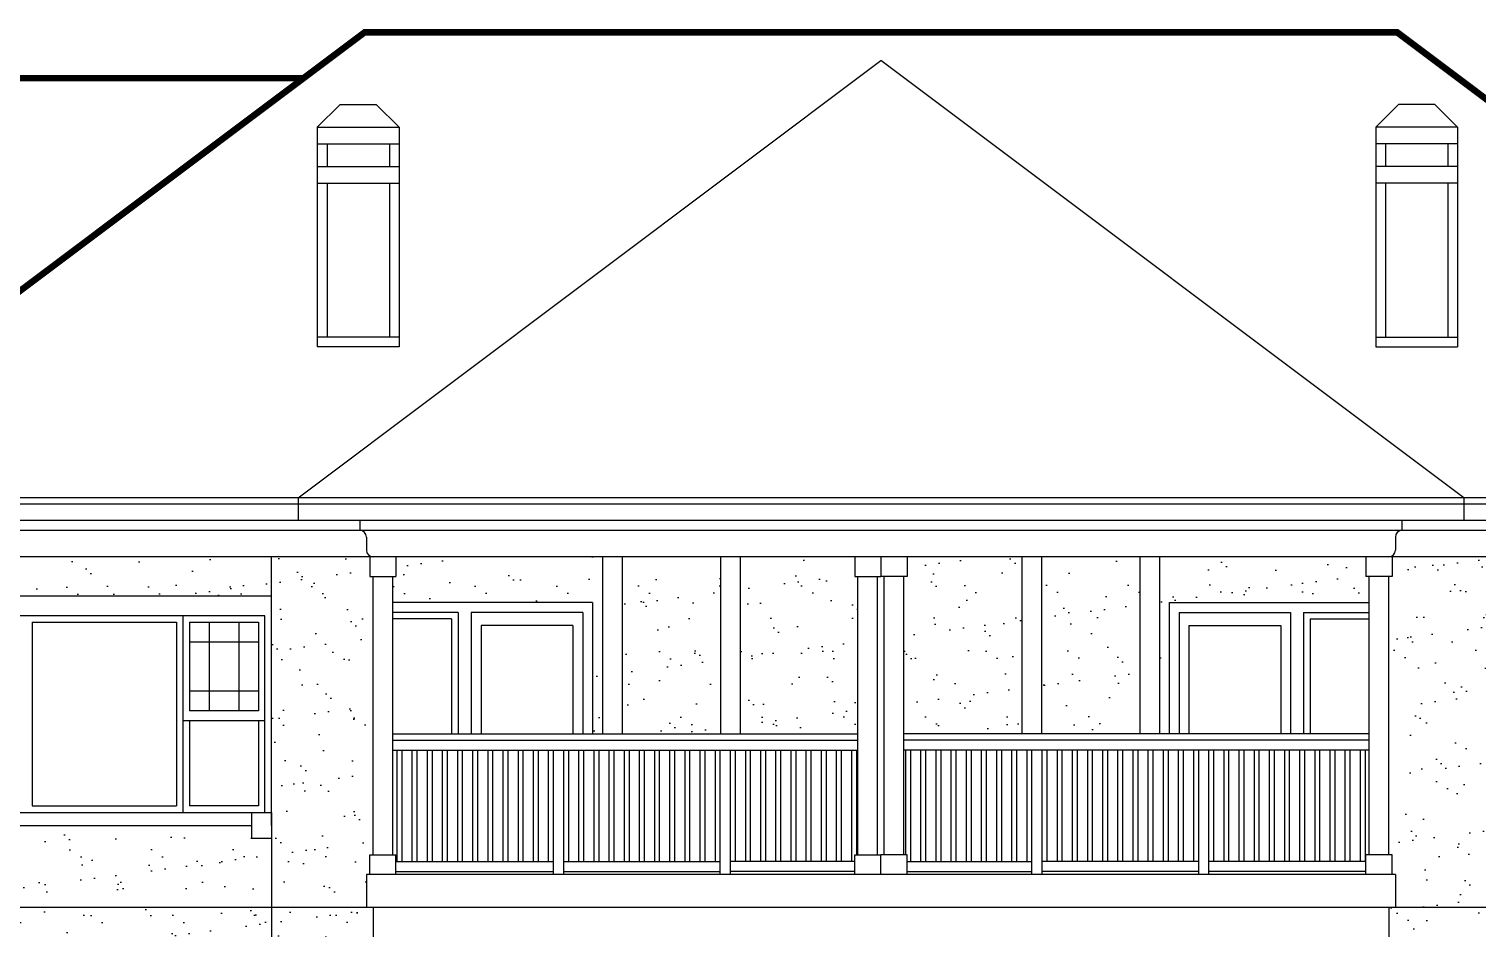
# Model space of a CAD drawing. Header units: inches. Extents: x 495 to 2623, y 393 to 2134.
# Drawn here: x 1364.3 to 1806.2, y 1782.7 to 2057 of the extents above; entities that cross this region are included whole.
import ezdxf

# ---------------------------------------------------------------- set-up
doc = ezdxf.new("R2010")
doc.units = ezdxf.units.IN
doc.header["$LTSCALE"] = 0.5
doc.header["$MEASUREMENT"] = 0
for name, color, linetype in [('A-DOOR', 3, 'Continuous'), ('A-ELEV', 2, 'Continuous'), ('A-ELEV-OTLN', 5, 'Continuous'), ('A-ELEV-PATT', 8, 'Continuous'), ('A-GLAZ-FULL', 3, 'Continuous')]:
    doc.layers.add(name, color=color, linetype=linetype)

msp = doc.modelspace()

# ---------------------------------------------------------------- hatches: boundary and pattern name
at = {"layer": 'A-ELEV-PATT'}
h = msp.add_hatch(dxfattribs=at)
h.set_pattern_fill('AR-SAND', color=256, scale=8, style=0)
h.paths.add_polyline_path([(1438.30977, 1809.96956), (1432.30977, 1809.96956), (1432.30977, 1813.96956), (1342.30977, 1813.96956), (1342.30977, 1809.96956), (1336.30977, 1809.96956), (1336.30977, 1788.96956), (1438.30977, 1788.96956)])
h.paths.add_polyline_path([(1336.30977, 1809.96956), (1336.30977, 1817.96956), (1336.30977, 1883.96956), (1336.30977, 1895.96956), (1300.30977, 1895.96956), (1300.30977, 1788.96956), (1336.30977, 1788.96956)])
h.paths.add_polyline_path([(1438.30977, 1895.96956), (1336.30977, 1895.96956), (1336.30977, 1883.96956), (1438.30977, 1883.96956)])
h.paths.add_polyline_path([(1469.30977, 1889.96956), (1468.30977, 1889.96956), (1468.30977, 1895.96956), (1438.30977, 1895.96956), (1438.30977, 1883.96956), (1438.30977, 1813.96956), (1438.30977, 1809.96956), (1438.30977, 1788.96956), (1467.30977, 1788.96956), (1467.30977, 1798.96956), (1468.30977, 1798.96956), (1468.30977, 1804.96956), (1469.30977, 1804.96956)])
h = msp.add_hatch(dxfattribs=at)
h.set_pattern_fill('AR-SAND', color=256, scale=8, style=0)
h.paths.add_polyline_path([(1539.30977, 1895.96956), (1476.30977, 1895.96956), (1476.30977, 1889.96956), (1475.30977, 1889.96956), (1475.30977, 1881.96956), (1536.30977, 1881.96956), (1536.30977, 1841.96956), (1539.30977, 1841.96956)])
h = msp.add_hatch(dxfattribs=at)
h.set_pattern_fill('AR-SAND', color=256, scale=8, style=0)
h.paths.add_polyline_path([(1575.30977, 1895.96956), (1545.30977, 1895.96956), (1545.30977, 1841.96956), (1575.30977, 1841.96956)])
h.paths.add_polyline_path([(1617.30977, 1889.96956), (1616.30977, 1889.96956), (1616.30977, 1895.96956), (1581.30977, 1895.96956), (1581.30977, 1841.96956), (1617.30977, 1841.96956)])
h = msp.add_hatch(dxfattribs=at)
h.set_pattern_fill('AR-SAND', color=256, scale=8, style=0)
h.paths.add_polyline_path([(1667.30977, 1895.96956), (1632.30977, 1895.96956), (1632.30977, 1889.96956), (1631.30977, 1889.96956), (1631.30977, 1841.96956), (1667.30977, 1841.96956)])
h.paths.add_polyline_path([(1703.30977, 1895.96956), (1673.30977, 1895.96956), (1673.30977, 1841.96956), (1703.30977, 1841.96956)])
h = msp.add_hatch(dxfattribs=at)
h.set_pattern_fill('AR-SAND', color=256, scale=8, style=0)
h.paths.add_polyline_path([(1773.30977, 1889.96956), (1772.30977, 1889.96956), (1772.30977, 1895.96956), (1709.30977, 1895.96956), (1709.30977, 1841.96956), (1712.30977, 1841.96956), (1712.30977, 1881.96956), (1773.30977, 1881.96956)])
h = msp.add_hatch(dxfattribs=at)
h.set_pattern_fill('AR-SAND', color=256, scale=8, style=0)
h.paths.add_polyline_path([(1810.30977, 1883.96956), (1810.30977, 1895.96956), (1780.30977, 1895.96956), (1780.30977, 1889.96956), (1779.30977, 1889.96956), (1779.30977, 1804.96956), (1780.30977, 1804.96956), (1780.30977, 1798.96956), (1781.30977, 1798.96956), (1781.30977, 1788.96956), (1810.30977, 1788.96956), (1810.30977, 1809.96956), (1810.30977, 1817.96956)])
h.paths.add_polyline_path([(1912.30977, 1809.96956), (1906.30977, 1809.96956), (1906.30977, 1813.96956), (1816.30977, 1813.96956), (1816.30977, 1809.96956), (1810.30977, 1809.96956), (1810.30977, 1788.96956), (1912.30977, 1788.96956)])
h.paths.add_polyline_path([(1912.30977, 1895.96956), (1810.30977, 1895.96956), (1810.30977, 1883.96956), (1912.30977, 1883.96956)])
h.paths.add_polyline_path([(1948.30977, 1895.96956), (1912.30977, 1895.96956), (1912.30977, 1883.96956), (1912.30977, 1813.96956), (1912.30977, 1809.96956), (1912.30977, 1788.96956), (1948.30977, 1788.96956)])
h = msp.add_hatch(dxfattribs=at)
h.set_pattern_fill('AR-SAND', color=256, scale=8, style=0)
h.paths.add_polyline_path([(1336.30977, 1758.96956), (1336.30977, 1788.96956), (1300.30977, 1788.96956), (1300.30977, 1687.96956), (1314.30977, 1687.96956, -1), (1314.30977, 1683.96956), (1314.30977, 1672.96956), (1336.30977, 1672.96956), (1336.30977, 1688.96956)])
h.paths.add_polyline_path([(1438.30977, 1688.96956), (1336.30977, 1688.96956), (1336.30977, 1672.96956), (1438.30977, 1672.96956)])
h.paths.add_polyline_path([(1467.30977, 1718.96956, -1), (1467.30977, 1720.96956), (1468.30977, 1720.96956), (1468.30977, 1726.96956), (1469.30977, 1726.96956), (1469.30977, 1770.96956), (1468.30977, 1770.96956), (1468.30977, 1776.96956), (1469.30977, 1776.96956), (1469.30977, 1788.96956), (1438.30977, 1788.96956), (1438.30977, 1758.96956), (1438.30977, 1688.96956), (1438.30977, 1672.96956), (1467.30977, 1672.96956)])
h.paths.add_polyline_path([(1438.30977, 1788.96956), (1336.30977, 1788.96956), (1336.30977, 1758.96956), (1438.30977, 1758.96956)])
h = msp.add_hatch(dxfattribs=at)
h.set_pattern_fill('AR-SAND', color=256, scale=8, style=0)
h.paths.add_polyline_path([(1810.30977, 1758.96956), (1810.30977, 1788.96956), (1779.30977, 1788.96956), (1779.30977, 1776.96956), (1780.30977, 1776.96956), (1780.30977, 1770.96956), (1779.30977, 1770.96956), (1779.30977, 1726.96956), (1780.30977, 1726.96956), (1780.30977, 1720.96956), (1781.30977, 1720.96956, -1), (1781.30977, 1718.96956), (1781.30977, 1672.96956), (1810.30977, 1672.96956), (1810.30977, 1688.96956)])
h.paths.add_polyline_path([(1912.30977, 1688.96956), (1810.30977, 1688.96956), (1810.30977, 1672.96956), (1912.30977, 1672.96956)])
h.paths.add_polyline_path([(1948.30977, 1788.96956), (1912.30977, 1788.96956), (1912.30977, 1758.96956), (1912.30977, 1688.96956), (1912.30977, 1672.96956), (1934.30977, 1672.96956), (1934.30977, 1683.96956, -1), (1934.30977, 1687.96956), (1948.30977, 1687.96956)])
h.paths.add_polyline_path([(1912.30977, 1788.96956), (1810.30977, 1788.96956), (1810.30977, 1758.96956), (1912.30977, 1758.96956)])

# ---------------------------------------------------------------- linework, layer by layer
at = {"layer": 'A-DOOR'}
for p, q in [((1536.30977, 1881.96956), (1475.30977, 1881.96956)), ((1495.30977, 1878.96956), (1475.30977, 1878.96956)), ((1495.30977, 1878.96956), (1495.30977, 1841.96956)), ((1499.30977, 1878.96956), (1499.30977, 1841.96956)), ((1533.30977, 1878.96956), (1499.30977, 1878.96956)), ((1533.30977, 1878.96956), (1533.30977, 1841.96956)), ((1536.30977, 1881.96956), (1536.30977, 1841.96956)), ((1712.30977, 1881.96956), (1773.30977, 1881.96956)), ((1712.30977, 1881.96956), (1712.30977, 1841.96956)), ((1715.30977, 1878.96956), (1749.30977, 1878.96956)), ((1715.30977, 1878.96956), (1715.30977, 1841.96956)), ((1749.30977, 1878.96956), (1749.30977, 1841.96956)), ((1753.30977, 1878.96956), (1753.30977, 1841.96956)), ((1753.30977, 1878.96956), (1773.30977, 1878.96956)), ((1493.30977, 1876.96956), (1475.30977, 1876.96956)), ((1493.30977, 1876.96956), (1493.30977, 1841.96956)), ((1502.30977, 1874.96956), (1502.30977, 1841.96956)), ((1530.30977, 1874.96956), (1502.30977, 1874.96956)), ((1530.30977, 1874.96956), (1530.30977, 1841.96956)), ((1718.30977, 1874.96956), (1746.30977, 1874.96956)), ((1718.30977, 1874.96956), (1718.30977, 1841.96956)), ((1746.30977, 1874.96956), (1746.30977, 1841.96956)), ((1755.30977, 1876.96956), (1773.30977, 1876.96956)), ((1755.30977, 1876.96956), (1755.30977, 1841.96956))]:
    msp.add_line(p, q, dxfattribs=at)
at = {"layer": 'A-ELEV'}
for p, q in [((1446.45936, 1913.96956), (1624.30977, 2047.35736)), ((1802.16018, 1913.96956), (1624.30977, 2047.35736)), ((1452.30977, 2026.96956), (1459.30977, 2033.96956)), ((1459.30977, 2033.96956), (1470.30977, 2033.96956)), ((1477.30977, 2026.96956), (1470.30977, 2033.96956)), ((1775.30977, 2026.96956), (1782.30977, 2033.96956)), ((1793.30977, 2033.96956), (1782.30977, 2033.96956)), ((1800.30977, 2026.96956), (1793.30977, 2033.96956)), ((1452.30977, 2026.96956), (1452.30977, 1959.96956)), ((1452.30977, 2026.96956), (1477.30977, 2026.96956)), ((1477.30977, 2026.96956), (1477.30977, 1959.96956)), ((1800.30977, 2026.96956), (1775.30977, 2026.96956)), ((1775.30977, 2026.96956), (1775.30977, 1959.96956)), ((1800.30977, 2026.96956), (1800.30977, 1959.96956)), ((1452.30977, 2021.96956), (1477.30977, 2021.96956)), ((1455.30977, 2021.96956), (1455.30977, 2014.96956)), ((1474.30977, 2021.96956), (1474.30977, 2014.96956)), ((1800.30977, 2021.96956), (1775.30977, 2021.96956)), ((1778.30977, 2021.96956), (1778.30977, 2014.96956)), ((1797.30977, 2021.96956), (1797.30977, 2014.96956)), ((1452.30977, 2014.96956), (1477.30977, 2014.96956)), ((1800.30977, 2014.96956), (1775.30977, 2014.96956)), ((1452.30977, 2009.96956), (1477.30977, 2009.96956)), ((1455.30977, 2009.96956), (1455.30977, 1962.96956)), ((1474.30977, 2009.96956), (1474.30977, 1962.96956)), ((1800.30977, 2009.96956), (1775.30977, 2009.96956)), ((1778.30977, 2009.96956), (1778.30977, 1962.96956)), ((1797.30977, 2009.96956), (1797.30977, 1962.96956)), ((1477.30977, 1962.96956), (1452.30977, 1962.96956)), ((1775.30977, 1962.96956), (1800.30977, 1962.96956)), ((1477.30977, 1959.96956), (1452.30977, 1959.96956)), ((1775.30977, 1959.96956), (1800.30977, 1959.96956)), ((2104.64311, 1913.96956), (1092.97644, 1913.96956)), ((1446.45936, 1913.96956), (1446.45936, 1906.96956)), ((1802.16018, 1913.96956), (1802.16018, 1906.96956)), ((2104.64311, 1911.96956), (1092.97644, 1911.96956)), ((1952.30977, 1906.96956), (1193.30977, 1906.96956)), ((1465.30977, 1906.96956), (1465.30977, 1903.96956)), ((1783.30977, 1906.96956), (1783.30977, 1903.96956)), ((2123.30977, 1903.96956), (1072.30977, 1903.96956)), ((1467.30977, 1901.96956), (1467.30977, 1897.96956)), ((1781.30977, 1901.96956), (1781.30977, 1897.96956)), ((2127.30977, 1895.96956), (1068.30977, 1895.96956)), ((1438.30977, 1883.96956), (1438.30977, 1895.96956)), ((1468.30977, 1895.96956), (1468.30977, 1889.96956)), ((1476.30977, 1895.96956), (1476.30977, 1889.96956)), ((1539.30977, 1895.96956), (1539.30977, 1841.96956)), ((1545.30977, 1895.96956), (1545.30977, 1841.96956)), ((1575.30977, 1895.96956), (1575.30977, 1841.96956)), ((1581.30977, 1895.96956), (1581.30977, 1841.96956)), ((1616.30977, 1895.96956), (1616.30977, 1889.96956)), ((1624.30977, 1895.96956), (1624.30977, 1889.96956)), ((1624.30977, 1895.96956), (1624.30977, 1889.96956)), ((1632.30977, 1895.96956), (1632.30977, 1889.96956)), ((1667.30977, 1895.96956), (1667.30977, 1841.96956)), ((1673.30977, 1895.96956), (1673.30977, 1841.96956)), ((1703.30977, 1895.96956), (1703.30977, 1841.96956)), ((1709.30977, 1895.96956), (1709.30977, 1841.96956)), ((1772.30977, 1895.96956), (1772.30977, 1889.96956)), ((1780.30977, 1895.96956), (1780.30977, 1889.96956)), ((1468.30977, 1889.96956), (1476.30977, 1889.96956)), ((1469.30977, 1804.96956), (1469.30977, 1889.96956)), ((1475.30977, 1804.96956), (1475.30977, 1889.96956)), ((1616.30977, 1889.96956), (1624.30977, 1889.96956)), ((1617.30977, 1804.96956), (1617.30977, 1889.96956)), ((1623.30977, 1804.96956), (1623.30977, 1889.96956)), ((1632.30977, 1889.96956), (1624.30977, 1889.96956)), ((1625.30977, 1804.96956), (1625.30977, 1889.96956)), ((1631.30977, 1804.96956), (1631.30977, 1889.96956)), ((1780.30977, 1889.96956), (1772.30977, 1889.96956)), ((1773.30977, 1804.96956), (1773.30977, 1889.96956)), ((1779.30977, 1804.96956), (1779.30977, 1889.96956)), ((1475.30977, 1841.96956), (1617.30977, 1841.96956)), ((1475.30977, 1839.96956), (1617.30977, 1839.96956)), ((1773.30977, 1841.96956), (1631.30977, 1841.96956)), ((1773.30977, 1839.96956), (1631.30977, 1839.96956)), ((1475.30977, 1836.96956), (1617.30977, 1836.96956)), ((1476.55977, 1836.96956), (1476.55977, 1802.96956)), ((1478.05977, 1836.96956), (1478.05977, 1802.96956)), ((1481.18477, 1836.96956), (1481.18477, 1802.96956)), ((1482.68477, 1836.96956), (1482.68477, 1802.96956)), ((1485.80977, 1836.96956), (1485.80977, 1802.96956)), ((1487.30977, 1836.96956), (1487.30977, 1802.96956)), ((1490.43477, 1836.96956), (1490.43477, 1802.96956)), ((1491.93477, 1836.96956), (1491.93477, 1802.96956)), ((1495.05977, 1836.96956), (1495.05977, 1802.96956)), ((1496.55977, 1836.96956), (1496.55977, 1802.96956)), ((1499.68477, 1836.96956), (1499.68477, 1802.96956)), ((1501.18477, 1836.96956), (1501.18477, 1802.96956)), ((1504.30977, 1836.96956), (1504.30977, 1802.96956)), ((1505.80977, 1836.96956), (1505.80977, 1802.96956)), ((1508.93477, 1836.96956), (1508.93477, 1802.96956)), ((1510.43477, 1836.96956), (1510.43477, 1802.96956)), ((1513.55977, 1836.96956), (1513.55977, 1802.96956)), ((1515.05977, 1836.96956), (1515.05977, 1802.96956)), ((1518.18477, 1836.96956), (1518.18477, 1802.96956)), ((1519.68477, 1836.96956), (1519.68477, 1802.96956)), ((1522.80977, 1836.96956), (1522.80977, 1802.96956)), ((1524.30977, 1836.96956), (1524.30977, 1798.96956)), ((1527.43477, 1836.96956), (1527.43477, 1798.96956)), ((1528.93477, 1836.96956), (1528.93477, 1802.96956)), ((1532.05977, 1836.96956), (1532.05977, 1802.96956)), ((1533.55977, 1836.96956), (1533.55977, 1802.96956)), ((1536.68477, 1836.96956), (1536.68477, 1802.96956)), ((1538.18477, 1836.96956), (1538.18477, 1802.96956)), ((1541.30977, 1836.96956), (1541.30977, 1802.96956)), ((1542.80977, 1836.96956), (1542.80977, 1802.96956)), ((1545.93477, 1836.96956), (1545.93477, 1802.96956)), ((1547.43477, 1836.96956), (1547.43477, 1802.96956)), ((1550.55977, 1836.96956), (1550.55977, 1802.96956)), ((1552.05977, 1836.96956), (1552.05977, 1802.96956)), ((1555.18477, 1836.96956), (1555.18477, 1802.96956)), ((1556.68477, 1836.96956), (1556.68477, 1802.96956)), ((1559.80977, 1836.96956), (1559.80977, 1802.96956)), ((1561.30977, 1836.96956), (1561.30977, 1802.96956)), ((1564.43477, 1836.96956), (1564.43477, 1802.96956)), ((1565.93477, 1836.96956), (1565.93477, 1802.96956)), ((1569.05977, 1836.96956), (1569.05977, 1802.96956)), ((1570.55977, 1836.96956), (1570.55977, 1802.96956)), ((1573.68477, 1836.96956), (1573.68477, 1802.96956)), ((1575.18477, 1836.96956), (1575.18477, 1798.96956)), ((1578.30977, 1836.96956), (1578.30977, 1798.96956)), ((1579.80977, 1836.96956), (1579.80977, 1802.96956)), ((1582.93477, 1836.96956), (1582.93477, 1802.96956)), ((1584.43477, 1836.96956), (1584.43477, 1802.96956)), ((1587.55977, 1836.96956), (1587.55977, 1802.96956)), ((1589.05977, 1836.96956), (1589.05977, 1802.96956)), ((1592.18477, 1836.96956), (1592.18477, 1802.96956)), ((1593.68477, 1836.96956), (1593.68477, 1802.96956)), ((1596.80977, 1836.96956), (1596.80977, 1802.96956)), ((1598.30977, 1836.96956), (1598.30977, 1802.96956)), ((1601.43477, 1836.96956), (1601.43477, 1802.96956)), ((1602.93477, 1836.96956), (1602.93477, 1802.96956)), ((1606.05977, 1836.96956), (1606.05977, 1802.96956)), ((1607.55977, 1836.96956), (1607.55977, 1802.96956)), ((1610.68477, 1836.96956), (1610.68477, 1802.96956)), ((1612.18477, 1836.96956), (1612.18477, 1802.96956)), ((1615.30977, 1836.96956), (1615.30977, 1802.96956)), ((1616.80977, 1836.96956), (1616.80977, 1804.96956)), ((1773.30977, 1836.96956), (1631.30977, 1836.96956)), ((1631.80977, 1836.96956), (1631.80977, 1804.96956)), ((1633.30977, 1836.96956), (1633.30977, 1802.96956)), ((1636.43477, 1836.96956), (1636.43477, 1802.96956)), ((1637.93477, 1836.96956), (1637.93477, 1802.96956)), ((1641.05977, 1836.96956), (1641.05977, 1802.96956)), ((1642.55977, 1836.96956), (1642.55977, 1802.96956)), ((1645.68477, 1836.96956), (1645.68477, 1802.96956)), ((1647.18477, 1836.96956), (1647.18477, 1802.96956)), ((1650.30977, 1836.96956), (1650.30977, 1802.96956)), ((1651.80977, 1836.96956), (1651.80977, 1802.96956)), ((1654.93477, 1836.96956), (1654.93477, 1802.96956)), ((1656.43477, 1836.96956), (1656.43477, 1802.96956)), ((1659.55977, 1836.96956), (1659.55977, 1802.96956)), ((1661.05977, 1836.96956), (1661.05977, 1802.96956)), ((1664.18477, 1836.96956), (1664.18477, 1802.96956)), ((1665.68477, 1836.96956), (1665.68477, 1802.96956)), ((1668.80977, 1836.96956), (1668.80977, 1802.96956)), ((1670.30977, 1836.96956), (1670.30977, 1798.96956)), ((1673.43477, 1836.96956), (1673.43477, 1798.96956)), ((1674.93477, 1836.96956), (1674.93477, 1802.96956)), ((1678.05977, 1836.96956), (1678.05977, 1802.96956)), ((1679.55977, 1836.96956), (1679.55977, 1802.96956)), ((1682.68477, 1836.96956), (1682.68477, 1802.96956)), ((1684.18477, 1836.96956), (1684.18477, 1802.96956)), ((1687.30977, 1836.96956), (1687.30977, 1802.96956)), ((1688.80977, 1836.96956), (1688.80977, 1802.96956)), ((1691.93477, 1836.96956), (1691.93477, 1802.96956)), ((1693.43477, 1836.96956), (1693.43477, 1802.96956)), ((1696.55977, 1836.96956), (1696.55977, 1802.96956)), ((1698.05977, 1836.96956), (1698.05977, 1802.96956)), ((1701.18477, 1836.96956), (1701.18477, 1802.96956)), ((1702.68477, 1836.96956), (1702.68477, 1802.96956)), ((1705.80977, 1836.96956), (1705.80977, 1802.96956)), ((1707.30977, 1836.96956), (1707.30977, 1802.96956)), ((1710.43477, 1836.96956), (1710.43477, 1802.96956)), ((1711.93477, 1836.96956), (1711.93477, 1802.96956)), ((1715.05977, 1836.96956), (1715.05977, 1802.96956)), ((1716.55977, 1836.96956), (1716.55977, 1802.96956)), ((1719.68477, 1836.96956), (1719.68477, 1802.96956)), ((1721.18477, 1836.96956), (1721.18477, 1798.96956)), ((1724.30977, 1836.96956), (1724.30977, 1798.96956)), ((1725.80977, 1836.96956), (1725.80977, 1802.96956)), ((1728.93477, 1836.96956), (1728.93477, 1802.96956)), ((1730.43477, 1836.96956), (1730.43477, 1802.96956)), ((1733.55977, 1836.96956), (1733.55977, 1802.96956)), ((1735.05977, 1836.96956), (1735.05977, 1802.96956)), ((1738.18477, 1836.96956), (1738.18477, 1802.96956)), ((1739.68477, 1836.96956), (1739.68477, 1802.96956)), ((1742.80977, 1836.96956), (1742.80977, 1802.96956)), ((1744.30977, 1836.96956), (1744.30977, 1802.96956)), ((1747.43477, 1836.96956), (1747.43477, 1802.96956)), ((1748.93477, 1836.96956), (1748.93477, 1802.96956)), ((1752.05977, 1836.96956), (1752.05977, 1802.96956)), ((1753.55977, 1836.96956), (1753.55977, 1802.96956)), ((1756.68477, 1836.96956), (1756.68477, 1802.96956)), ((1758.18477, 1836.96956), (1758.18477, 1802.96956)), ((1761.30977, 1836.96956), (1761.30977, 1802.96956)), ((1762.80977, 1836.96956), (1762.80977, 1802.96956)), ((1765.93477, 1836.96956), (1765.93477, 1802.96956)), ((1767.43477, 1836.96956), (1767.43477, 1802.96956)), ((1770.55977, 1836.96956), (1770.55977, 1802.96956)), ((1772.05977, 1836.96956), (1772.05977, 1802.96956)), ((1438.30977, 1809.96956), (1438.30977, 1758.96956)), ((1468.30977, 1804.96956), (1476.30977, 1804.96956)), ((1468.30977, 1798.96956), (1468.30977, 1804.96956)), ((1476.30977, 1798.96956), (1476.30977, 1804.96956)), ((1616.30977, 1798.96956), (1616.30977, 1804.96956)), ((1616.30977, 1804.96956), (1624.30977, 1804.96956)), ((1632.30977, 1804.96956), (1624.30977, 1804.96956)), ((1624.30977, 1798.96956), (1624.30977, 1804.96956)), ((1624.30977, 1798.96956), (1624.30977, 1804.96956)), ((1632.30977, 1798.96956), (1632.30977, 1804.96956)), ((1772.30977, 1798.96956), (1772.30977, 1804.96956)), ((1780.30977, 1804.96956), (1772.30977, 1804.96956)), ((1780.30977, 1798.96956), (1780.30977, 1804.96956)), ((1467.30977, 1798.96956), (1467.30977, 1788.96956)), ((1781.30977, 1798.96956), (1467.30977, 1798.96956)), ((1476.30977, 1802.96956), (1524.30977, 1802.96956)), ((1476.30977, 1799.96956), (1524.30977, 1799.96956)), ((1527.43477, 1802.96956), (1575.18477, 1802.96956)), ((1527.43477, 1799.96956), (1575.18477, 1799.96956)), ((1616.30977, 1802.96956), (1578.30977, 1802.96956)), ((1616.30977, 1799.96956), (1578.30977, 1799.96956)), ((1632.30977, 1802.96956), (1670.30977, 1802.96956)), ((1632.30977, 1799.96956), (1670.30977, 1799.96956)), ((1721.18477, 1802.96956), (1673.43477, 1802.96956)), ((1721.18477, 1799.96956), (1673.43477, 1799.96956)), ((1772.30977, 1802.96956), (1724.30977, 1802.96956)), ((1772.30977, 1799.96956), (1724.30977, 1799.96956)), ((1781.30977, 1798.96956), (1781.30977, 1788.96956)), ((1948.30977, 1788.96956), (1300.30977, 1788.96956)), ((1469.30977, 1788.96956), (1469.30977, 1776.96956)), ((1779.30977, 1788.96956), (1779.30977, 1776.96956))]:
    msp.add_line(p, q, dxfattribs=at)
for centre, start, end in [((1465.30977, 1901.96956), 0, 90), ((1783.30977, 1901.96956), 90, 180), ((1469.30977, 1897.96956), 180, 270), ((1779.30977, 1897.96956), 270, 0)]:
    msp.add_arc(centre, 2, start, end, dxfattribs=at)
at = {"layer": 'A-ELEV-OTLN', "const_width": 2}
for points in [[(1948.30977, 1687.96956), (1948.30977, 1895.96956, 0.414213562), (1950.30977, 1897.96956), (1950.30977, 1901.96956, -0.414213562), (1952.30977, 1903.96956), (1952.30977, 1906.96956), (1971.16018, 1906.96956), (1971.16018, 1913.96956), (1781.82685, 2055.96956), (1466.7927, 2055.96956), (1277.45936, 1913.96956), (1277.45936, 1906.96956), (1296.30977, 1906.96956), (1296.30977, 1903.96956, -0.414213562), (1298.30977, 1901.96956), (1298.30977, 1897.96956, 0.414213562), (1300.30977, 1895.96956), (1300.30977, 1687.96956)], [(1197.30977, 1687.96956), (1197.30977, 1895.96956, -0.414213562), (1195.30977, 1897.96956), (1195.30977, 1901.96956, 0.414213562), (1193.30977, 1903.96956), (1193.30977, 1906.96956), (1180.12603, 1906.96956), (1180.12603, 1913.96956), (1350.7927, 2041.96956), (1448.12603, 2041.96956)]]:
    msp.add_lwpolyline(points, format="xyb", dxfattribs=at)
at = {"layer": 'A-GLAZ-FULL'}
for p, q in [((1365.30977, 1875.96956), (1409.30977, 1875.96956)), ((1365.30977, 1875.96956), (1365.30977, 1819.96956)), ((1409.30977, 1875.96956), (1409.30977, 1819.96956)), ((1411.30977, 1877.96956), (1411.30977, 1817.96956)), ((1413.30977, 1875.96956), (1413.30977, 1848.96956)), ((1413.30977, 1875.96956), (1434.30977, 1875.96956)), ((1419.30977, 1875.96956), (1419.30977, 1848.96956)), ((1428.30977, 1875.96956), (1428.30977, 1848.96956)), ((1434.30977, 1875.96956), (1434.30977, 1848.96956)), ((1413.30977, 1869.96956), (1434.30977, 1869.96956)), ((1434.30977, 1854.96956), (1413.30977, 1854.96956)), ((1434.30977, 1848.96956), (1413.30977, 1848.96956)), ((1411.30977, 1845.96956), (1436.30977, 1845.96956)), ((1413.30977, 1845.96956), (1413.30977, 1819.96956)), ((1434.30977, 1845.96956), (1434.30977, 1819.96956)), ((1365.30977, 1819.96956), (1409.30977, 1819.96956)), ((1434.30977, 1819.96956), (1413.30977, 1819.96956))]:
    msp.add_line(p, q, dxfattribs=at)
for points in [[(1438.30977, 1813.96956), (1438.30977, 1883.96956), (1336.30977, 1883.96956), (1336.30977, 1813.96956)], [(1342.30977, 1813.96956), (1432.30977, 1813.96956)]]:
    msp.add_lwpolyline(points, dxfattribs=at)
for points in [[(1436.30977, 1877.96956), (1338.30977, 1877.96956), (1338.30977, 1817.96956), (1436.30977, 1817.96956)], [(1438.30977, 1809.96956), (1432.30977, 1809.96956), (1432.30977, 1817.96956), (1438.30977, 1817.96956)]]:
    msp.add_lwpolyline(points, close=True, dxfattribs=at)

doc.saveas('drawing.dxf')
